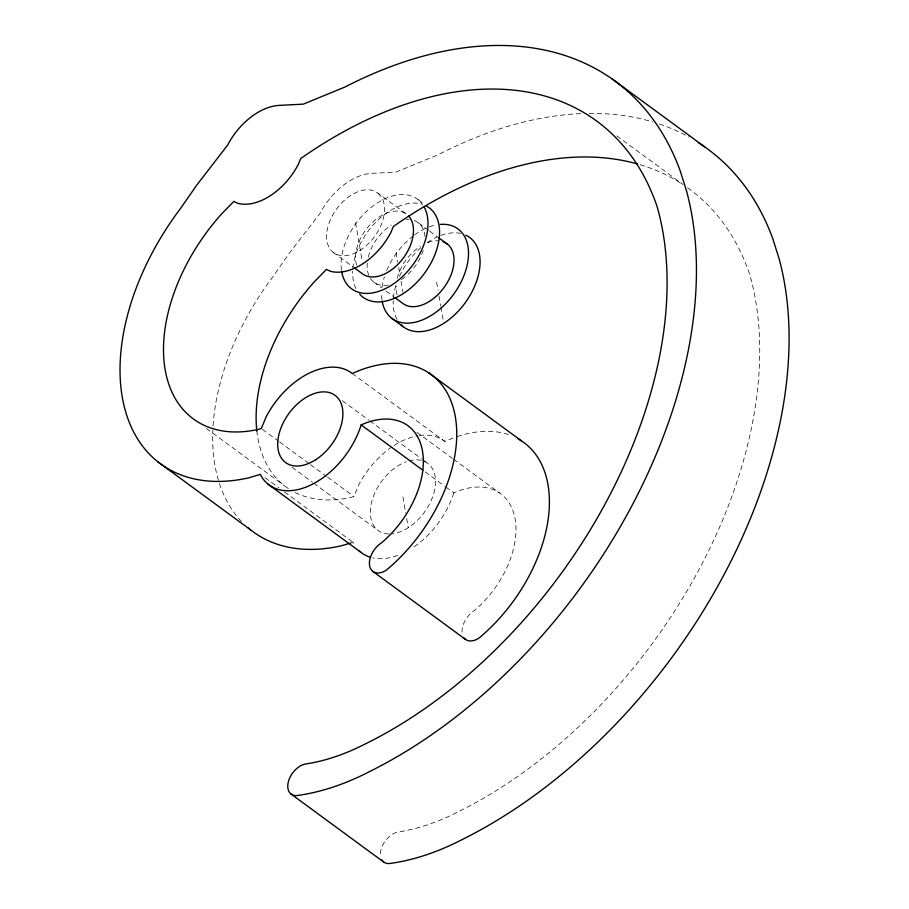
<?xml version="1.0" encoding="UTF-8"?>
<svg xmlns="http://www.w3.org/2000/svg" width="909" height="909" viewBox="0 0 909 909"><rect width="100%" height="100%" fill="white"/><g stroke="black" fill="none" stroke-linecap="round" stroke-linejoin="round"><path stroke-width="0.68" stroke-dasharray="4.54 3.41" d="M295.13 492.496A157.632 99.717 -53.7 0 0 351.363 497.257L353.919 496.496L358.76 484.838A69.538 43.996 -53.7 0 1 391.915 446.921M350.522 543.071L353.101 542.309L353.465 543.377M616.779 135.873L683.114 184.55M418.095 199.65L424.412 204.286M377.951 193.197A37.087 23.464 -53.7 0 1 360.305 250.18A37.087 23.464 -53.7 0 1 328.456 224.909A37.087 23.464 -53.7 0 1 377.951 193.197L406.902 214.433A37.087 23.464 -53.7 0 0 371.19 223.591A37.087 23.464 -53.7 0 0 356.589 265.076M418.481 222.932L428.503 230.284M429.616 231.102L437.411 236.817M333.194 252.327L353.226 267.03M373.713 282.063L381.507 287.778M385.961 291.05L393.756 296.766M352.26 373.508L444.899 441.479A135.123 85.48 -53.7 0 1 454.705 437.456M416.947 432.377L452.398 458.386M453.546 459.227L499.291 492.792M342.341 400.71L368.645 420.015M369.781 420.856L421.242 458.613M422.39 459.454L428.105 463.647M425.185 471.896L444.626 486.167M445.774 487.008L453.773 492.883A81.106 51.313 -53.7 0 1 515.119 519.05A81.106 51.313 -53.7 0 1 474.146 610.78A18.544 11.737 -53.7 0 0 462.647 635.357M262.428 429.366L278.438 441.115M279.586 441.956L309.321 463.772M310.469 464.613L326.479 476.35M327.615 477.191L353.919 496.496M291.971 467.237L312.56 482.338M313.707 483.179L377.746 530.174M206.354 428.423L284.119 485.486M265.042 477.691L278.768 487.758M284.483 491.962L353.101 542.309M436.627 282.233L438.047 290.46M438.99 295.948L440.649 305.538M440.888 306.912L443.251 320.616M396.097 252.497L397.756 262.099M398.699 267.576L399.892 274.427M401.074 281.279L402.96 292.255M355.567 222.762L362.202 261.144M402.926 496.905L405.709 512.994M406.63 518.369L408.255 527.754M457.147 436.604A135.123 85.48 -53.7 0 1 511.324 435.627M580.703 113.636A430.025 272.052 -53.7 0 0 437.831 154.894L395.881 172.119L370.861 173.414A55.631 35.201 -53.7 0 0 320.241 213.104L289.346 253.122L273.495 275.961A213.263 134.918 -53.7 0 0 212.888 428.957M589.191 113.409A430.025 272.052 -53.7 0 1 652.81 121.942M659.377 124.033A430.025 272.052 -53.7 0 1 689.102 137.123M687.67 187.822A387.586 245.203 -53.7 0 1 749.777 274.7A395.085 249.941 -53.7 0 1 457.386 812.18A225.887 142.906 -53.7 0 1 399.131 831.826A17.885 11.317 -53.7 0 0 380.61 856.653M640.027 164.688A387.586 245.203 -53.7 0 1 683.091 184.663M453.773 492.883A69.538 43.996 -53.7 0 1 411.8 548.309M397.631 555.444A69.538 43.996 -53.7 0 1 372.599 557.853M394.052 445.501A69.538 43.996 -53.7 0 1 417.992 435.729M419.356 435.525A69.538 43.996 -53.7 0 1 444.899 441.479M241.499 521.539A213.263 134.918 -53.7 0 1 212.831 430.309M424.56 461.488A41.723 26.395 -53.7 0 1 430.832 501.268A41.723 26.395 -53.7 0 1 391.461 533.913M388.859 533.992A41.723 26.395 -53.7 0 1 371.531 502.552A41.723 26.395 -53.7 0 1 406.107 461.783M408.914 460.886A41.723 26.395 -53.7 0 1 421.89 460.533M288.335 488.553A157.632 99.717 -53.7 0 1 256.861 431.184M414.163 220.546A37.087 23.464 -53.7 0 1 424.98 236.635M423.219 250.35A37.087 23.464 -53.7 0 1 408.073 274.245M405.039 276.87A37.087 23.464 -53.7 0 1 400.835 279.915M388.302 285.085A37.087 23.464 -53.7 0 1 367.27 263.087M368.293 257.088A37.087 23.464 -53.7 0 1 391.359 225.08M406.289 219.603A37.087 23.464 -53.7 0 1 409.061 219.558M397.119 294.811A37.087 23.464 -53.7 0 1 396.119 285.676M397.244 278.336A37.087 23.464 -53.7 0 1 420.31 246.328M427.866 242.521A37.087 23.464 -53.7 0 1 438.013 240.794M341.466 270.268A55.631 35.201 -53.7 0 1 370.94 207.57A55.631 35.201 -53.7 0 1 422.64 204.502M355.964 288.596A55.631 35.201 -53.7 0 1 352.681 271.064M352.851 268.382A55.631 35.201 -53.7 0 1 421.39 204.002M381.985 300.004A55.631 35.201 -53.7 0 1 381.598 293.641M382.075 287.164A55.631 35.201 -53.7 0 1 384.371 276.961M386.711 270.496A55.631 35.201 -53.7 0 1 413.504 235.704M414.606 234.886A55.631 35.201 -53.7 0 1 428.037 227.386M429.275 226.909A55.631 35.201 -53.7 0 1 436.275 224.943M397.051 319.411A55.631 35.201 -53.7 0 1 393.199 300.799M393.381 298.118A55.631 35.201 -53.7 0 1 395.949 285.46M399.415 276.404A55.631 35.201 -53.7 0 1 420.753 247.737M427.298 242.601A55.631 35.201 -53.7 0 1 437.081 236.965M440.865 235.408A55.631 35.201 -53.7 0 1 460.761 233.443"/><path stroke-width="1.36" d="M350.522 543.071L341.511 545.764A213.263 134.918 -53.7 0 1 248.441 528.106M612.325 79.106L704.964 147.065M438.524 237.635L447.433 244.169M354.34 267.848L362.134 273.564A37.087 23.464 -53.7 0 0 401.721 260.11A37.087 23.464 -53.7 0 0 408.698 216.126M394.87 297.584L402.664 303.299A37.087 23.464 -53.7 0 0 445.683 285.153A37.087 23.464 -53.7 0 0 443.115 241.783M391.472 318.082L403.051 326.581M428.696 372.815L521.334 440.785M361.146 424.912A81.106 51.313 -53.7 0 1 422.492 451.08A81.106 51.313 -53.7 0 1 381.507 542.821A18.544 11.737 -53.7 0 0 369.588 565.682A18.544 11.737 -53.7 0 0 386.245 570.227A135.123 85.48 -53.7 0 0 455.318 416.731A135.123 85.48 -53.7 0 0 352.26 373.508A69.538 43.996 -53.7 0 0 266.121 416.867L261.292 428.525L258.724 429.287A157.632 99.717 -53.7 0 1 165.154 369.69A157.632 99.717 -53.7 0 1 221.535 214.001L233.863 201.389L237.647 203.286A55.631 35.201 -53.7 0 0 298.277 164.449L300.72 158.552A387.586 245.203 -53.7 0 1 657.15 206.729A395.085 249.941 -53.7 0 1 364.748 744.21A225.887 142.906 -53.7 0 1 306.503 763.855A17.885 11.317 -53.7 0 0 288.596 780.922A17.885 11.317 -53.7 0 0 296.959 795.557A262.599 166.131 -53.7 0 0 369.486 771.627A430.025 272.052 -53.7 0 0 686.602 191.22L680.307 171.153A430.025 272.052 -53.7 0 0 345.193 86.923L303.254 104.149L278.222 105.444A55.631 35.201 -53.7 0 0 227.602 145.133L196.719 185.152L180.868 207.991A213.263 134.918 -53.7 0 0 124.408 407.232A213.263 134.918 -53.7 0 0 248.884 477.793L260.463 474.339L260.826 475.407A69.538 43.996 -53.7 0 0 312.105 484.383A69.538 43.996 -53.7 0 0 361.146 424.912L422.901 470.226M268.325 484.372L360.953 552.342M372.69 571.307L465.317 639.277M157.905 461.863L250.543 529.833M291.039 794.046L383.666 862.005M637.482 163.95A387.586 245.203 -53.7 0 0 393.358 226.523L390.904 232.42A55.631 35.201 -53.7 0 1 330.285 271.257L326.49 269.359L314.173 281.972A157.632 99.717 -53.7 0 0 256.861 431.184M518.13 438.854A135.123 85.48 -53.7 0 1 478.873 638.198A18.544 11.737 -53.7 0 1 464.215 638.198M698.305 142.599A430.025 272.052 -53.7 0 1 772.934 239.124L779.24 259.179A430.025 272.052 -53.7 0 1 462.113 839.586A262.599 166.131 -53.7 0 1 389.597 863.527A17.885 11.317 -53.7 0 1 381.712 859.744M370.054 557.16A69.538 43.996 -53.7 0 1 359.032 550.672M424.094 206.832A55.631 35.201 -53.7 0 1 397.153 281.188A55.631 35.201 -53.7 0 1 341.648 271.473M426.378 205.979A55.631 35.201 -53.7 0 1 423.685 274.382A55.631 35.201 -53.7 0 1 359.646 294.118M440.331 224.398A55.631 35.201 -53.7 0 1 452.637 295.618A55.631 35.201 -53.7 0 1 382.178 301.209M465.715 235.124A55.631 35.201 -53.7 0 1 465.453 302.436A55.631 35.201 -53.7 0 1 401.085 324.831M315.616 459.784A41.723 26.395 -53.7 0 0 335.478 395.676A41.723 26.395 -53.7 0 0 279.79 431.355A41.723 26.395 -53.7 0 0 315.616 459.784"/></g></svg>
